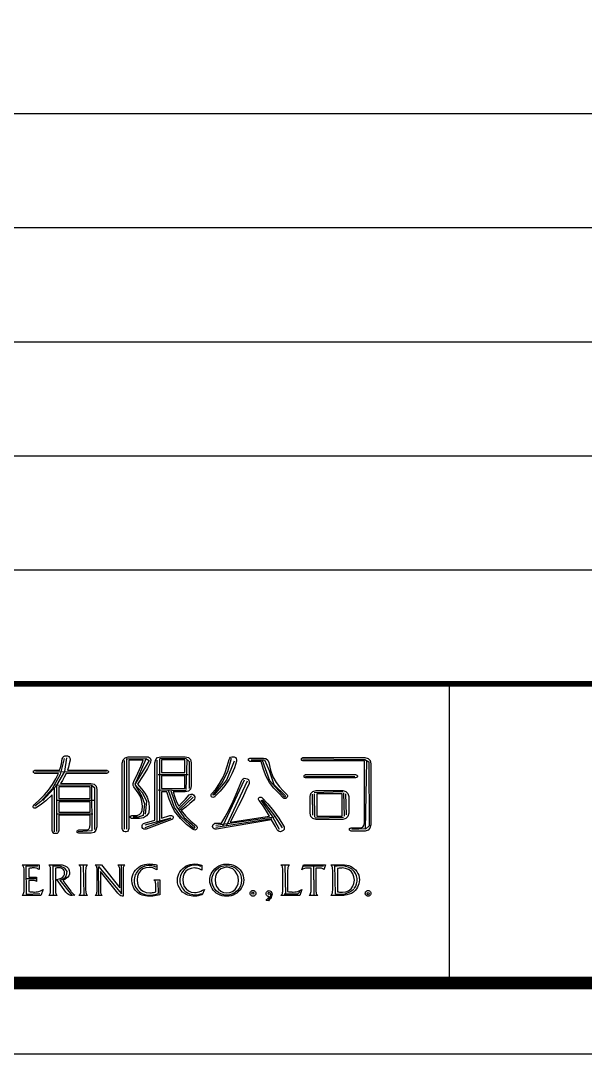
# Model space of a CAD drawing. Header units: millimetres. Extents: x -13522 to 42264, y -29520 to 1704.
# Drawn here: x 9959 to 13919, y -29520 to -22267 of the extents above; entities that cross this region are included whole.
import ezdxf
from ezdxf.enums import TextEntityAlignment as Align

# ---------------------------------------------------------------- set-up
doc = ezdxf.new("R2010")
doc.units = ezdxf.units.MM
doc.layers.add('0DataFlow-NsEquipFrame', color=30, linetype='Continuous')
doc.styles.add('TitleText', font='arial.ttf')

# ---------------------------------------------------------------- blocks, each defined once
blk = doc.blocks.new('titanlogo')
for p, q in [((-100.996, 12.259), (-101.283, 11.143)), ((-100.964, 11.35), (-100.82, 12.307)), ((-96.763, 7.308), (-96.763, 12.106)), ((-96.602, 7.288), (-96.602, 12.247)), ((-96.562, 12.227), (-95.276, 12.247)), ((-95.276, 12.207), (-96.04, 10.42)), ((-95.055, 12.106), (-96.019, 10.48)), ((-95.276, 12.247), (-95.055, 12.106)), ((-94.512, 12.146), (-94.512, 7.769)), ((-94.311, 12.247), (-94.311, 7.89)), ((-94.271, 12.287), (-92.483, 12.267)), ((-92.483, 12.267), (-92.242, 12.046)), ((-92.443, 10.078), (-92.382, 12.126)), ((-92.242, 12.046), (-92.242, 10.159)), ((-89.087, 12.066), (-89.609, 10.741)), ((-89.529, 11.343), (-89.268, 12.287)), ((-87.881, 12.166), (-86.957, 12.166)), ((-86.575, 10.681), (-87.097, 12.126)), ((-86.957, 12.166), (-86.635, 11.424)), ((-84.264, 12.227), (-79.924, 12.186)), ((-79.924, 12.186), (-79.642, 12.026)), ((-79.864, 7.308), (-79.783, 12.086)), ((-79.642, 12.026), (-79.622, 7.529)), ((-103.023, 11.318), (-98.042, 11.334)), ((-101.283, 11.143), (-101.858, 10.138)), ((-101.523, 10.377), (-100.964, 11.35)), ((-94.412, 11.142), (-92.302, 11.142)), ((-89.951, 10.52), (-89.529, 11.343)), ((-86.635, 11.424), (-86.294, 10.44)), ((-84.083, 11.022), (-80.607, 11.002)), ((-102.497, 9.309), (-101.523, 10.377)), ((-101.698, 10.218), (-101.698, 7.107)), ((-101.619, 10.409), (-99.096, 10.393)), ((-101.539, 10.329), (-101.539, 7.139)), ((-99.096, 10.393), (-98.889, 10.218)), ((-99.08, 10.313), (-99.064, 7.171)), ((-98.889, 10.218), (-98.889, 7.283)), ((-96.04, 10.42), (-95.557, 9.596)), ((-95.517, 9.858), (-96.019, 10.4)), ((-90.574, 9.677), (-89.951, 10.52)), ((-89.609, 10.741), (-90.473, 9.717)), ((-88.384, 10.741), (-89.871, 7.529)), ((-88.163, 10.661), (-89.629, 7.549)), ((-85.55, 9.536), (-86.575, 10.681)), ((-86.294, 10.44), (-85.49, 9.637)), ((-101.858, 10.138), (-102.64, 9.245)), ((-95.557, 9.596), (-95.376, 9.074)), ((-95.216, 9.255), (-95.517, 9.858)), ((-94.412, 10.058), (-92.443, 10.018)), ((-93.266, 8.813), (-93.688, 10.018)), ((-93.528, 9.998), (-93.146, 8.914)), ((-92.077, 9.634), (-93.02, 8.692)), ((-91.948, 9.542), (-92.899, 8.646)), ((-90.473, 9.717), (-90.574, 9.677)), ((-85.49, 9.637), (-85.55, 9.536)), ((-83.621, 9.757), (-83.581, 8.271)), ((-83.46, 9.878), (-81.451, 9.938)), ((-83.42, 8.151), (-83.44, 9.777)), ((-81.411, 9.837), (-81.371, 8.211)), ((-81.21, 8.312), (-81.25, 9.777)), ((-102.64, 9.245), (-103.055, 8.91)), ((-101.571, 9.34), (-98.921, 9.34)), ((-95.376, 9.074), (-95.457, 8.251)), ((-95.296, 8.352), (-95.216, 9.255)), ((-92.784, 8.151), (-93.266, 8.813)), ((-93.146, 8.914), (-92.623, 8.131)), ((-86.414, 8.231), (-87.198, 9.335)), ((-87.118, 9.356), (-86.254, 8.231)), ((-101.539, 8.383), (-99, 8.383)), ((-95.818, 8.131), (-96.16, 8.131)), ((-95.457, 8.251), (-95.818, 8.131)), ((-93.528, 8.071), (-95.356, 7.569)), ((-95.316, 7.408), (-93.528, 8.071)), ((-91.9, 7.348), (-92.784, 8.151)), ((-92.623, 8.131), (-91.84, 7.468)), ((-90.373, 7.569), (-86.274, 8.171)), ((-90.373, 7.428), (-86.434, 8.051)), ((-85.892, 7.268), (-86.414, 8.231)), ((-86.254, 8.231), (-85.711, 7.388)), ((-83.4, 8.091), (-81.411, 8.131)), ((-91.84, 7.468), (-91.9, 7.348)), ((-80.828, 7.288), (-79.843, 7.348)), ((-79.622, 7.529), (-79.864, 7.308)), ((-99.064, 7.171), (-100.022, 7.107)), ((-103.686, 4.712), (-103.664, 2.747)), ((-102.85, 4.691), (-103.686, 4.712)), ((-101.812, 4.748), (-101.775, 2.7)), ((-101.302, 4.693), (-101.807, 4.684)), ((-100.953, 4.563), (-101.302, 4.693)), ((-100.805, 4.328), (-100.953, 4.563)), ((-99.671, 4.764), (-99.634, 2.716)), ((-98.6, 4.671), (-96.994, 2.756)), ((-98.574, 2.679), (-98.6, 4.671)), ((-96.994, 2.756), (-96.994, 4.723)), ((-85.529, 4.757), (-85.491, 2.709)), ((-84.23, 4.699), (-82.825, 4.722)), ((-83.526, 4.785), (-83.488, 2.737)), ((-83.522, 4.753), (-83.485, 2.705)), ((-82.042, 4.789), (-82.005, 2.741)), ((-102.993, 3.812), (-103.664, 3.812)), ((-101.311, 3.718), (-100.492, 2.691)), ((-100.84, 4.075), (-100.805, 4.328)), ((-94.428, 3.629), (-94.42, 2.781)), ((-84.624, 2.77), (-84.444, 2.928)), ((-103.664, 2.747), (-102.708, 2.78)), ((-86.557, 2.575), (-86.707, 2.335)), ((-86.508, 2.764), (-86.557, 2.575)), ((-85.58, 2.763), (-84.624, 2.77))]:
    blk.add_line(p, q)
for points in [[(-100.868, 11.211), (-100.997, 10.952), (-101.132, 10.719), (-101.271, 10.512), (-99.137, 10.512), (-98.908, 10.457), (-98.768, 10.317), (-98.717, 10.091), (-98.717, 7.458), (-98.783, 7.22), (-98.913, 7.072), (-99.109, 7.016), (-99.988, 7.016), (-100.016, 7.029), (-100.048, 7.046), (-100.084, 7.066), (-100.088, 7.102), (-100.088, 7.141), (-100.084, 7.184), (-100.048, 7.205), (-100.016, 7.224), (-99.988, 7.24), (-99.389, 7.24), (-99.271, 7.294), (-99.2, 7.434), (-99.176, 7.66), (-99.176, 8.271), (-101.383, 8.271), (-101.383, 7.201), (-101.4, 7.126), (-101.435, 7.059), (-101.489, 6.999), (-101.571, 6.984), (-101.651, 6.984), (-101.73, 6.999), (-101.785, 7.059), (-101.822, 7.126), (-101.842, 7.201), (-101.842, 9.699), (-102.296, 9.294), (-102.689, 8.982), (-103.019, 8.763), (-103.064, 8.76), (-103.108, 8.771), (-103.153, 8.798), (-103.175, 8.834), (-103.188, 8.875), (-103.192, 8.921), (-103.168, 8.963), (-103.132, 9.002), (-103.086, 9.038), (-102.705, 9.369), (-102.376, 9.703), (-102.1, 10.04), (-101.815, 10.442), (-101.58, 10.832), (-101.395, 11.211), (-103.058, 11.211), (-103.086, 11.225), (-103.117, 11.241), (-103.153, 11.262), (-103.158, 11.297), (-103.158, 11.337), (-103.153, 11.38), (-103.117, 11.4), (-103.086, 11.417), (-103.058, 11.43), (-101.338, 11.43), (-101.264, 11.623), (-101.196, 11.888), (-101.136, 12.226), (-101.1, 12.312), (-101.042, 12.387), (-100.962, 12.449), (-100.864, 12.451), (-100.769, 12.434), (-100.678, 12.399), (-100.624, 12.326), (-100.592, 12.24), (-100.582, 12.142), (-100.645, 11.89), (-100.709, 11.653), (-100.772, 11.43), (-98.022, 11.43), (-97.98, 11.417), (-97.945, 11.4), (-97.916, 11.38), (-97.903, 11.337), (-97.903, 11.297), (-97.916, 11.262), (-97.945, 11.241), (-97.98, 11.225), (-98.022, 11.211)], [(-96.25, 8.036), (-96.278, 8.048), (-96.31, 8.065), (-96.346, 8.085), (-96.35, 8.121), (-96.35, 8.161), (-96.346, 8.204), (-96.31, 8.224), (-96.278, 8.241), (-96.25, 8.254), (-95.909, 8.254), (-95.73, 8.321), (-95.605, 8.436), (-95.533, 8.596), (-95.52, 8.92), (-95.556, 9.238), (-95.639, 9.548), (-95.765, 9.769), (-95.924, 10.006), (-96.115, 10.259), (-96.165, 10.37), (-96.168, 10.501), (-96.127, 10.651), (-95.832, 11.238), (-95.612, 11.734), (-95.466, 12.142), (-96.463, 12.142), (-96.463, 7.341), (-96.483, 7.263), (-96.52, 7.194), (-96.575, 7.133), (-96.657, 7.119), (-96.737, 7.119), (-96.816, 7.133), (-96.871, 7.194), (-96.908, 7.263), (-96.928, 7.341), (-96.928, 11.94), (-96.874, 12.169), (-96.734, 12.31), (-96.508, 12.365), (-95.114, 12.365), (-94.981, 12.284), (-94.926, 12.154), (-94.951, 11.973), (-95.171, 11.556), (-95.474, 11.052), (-95.858, 10.461), (-95.584, 10.133), (-95.358, 9.828), (-95.18, 9.548), (-95.072, 9.169), (-95.036, 8.801), (-95.074, 8.444), (-95.228, 8.232), (-95.445, 8.096), (-95.723, 8.036)], [(-92.514, 12.382), (-92.288, 12.327), (-92.148, 12.185), (-92.094, 11.956), (-92.094, 10.343), (-92.148, 10.114), (-92.288, 9.972), (-92.514, 9.917), (-93.365, 9.917), (-93.249, 9.55), (-93.119, 9.218), (-92.973, 8.921), (-92.743, 9.141), (-92.501, 9.401), (-92.246, 9.699), (-92.17, 9.735), (-92.088, 9.751), (-91.999, 9.75), (-91.934, 9.699), (-91.879, 9.637), (-91.836, 9.564), (-91.846, 9.485), (-91.874, 9.41), (-91.921, 9.341), (-92.187, 9.095), (-92.481, 8.852), (-92.8, 8.612), (-92.489, 8.228), (-92.133, 7.865), (-91.73, 7.526), (-91.699, 7.479), (-91.68, 7.429), (-91.674, 7.374), (-91.699, 7.322), (-91.736, 7.277), (-91.786, 7.24), (-91.84, 7.234), (-91.898, 7.245), (-91.96, 7.274), (-92.423, 7.618), (-92.856, 8.048), (-93.259, 8.562), (-93.464, 8.962), (-93.645, 9.413), (-93.803, 9.917), (-94.178, 9.917), (-94.178, 8.069), (-93.595, 8.254), (-93.542, 8.259), (-93.488, 8.254), (-93.433, 8.237), (-93.394, 8.2), (-93.368, 8.155), (-93.355, 8.103), (-93.377, 8.05), (-93.409, 8.005), (-93.449, 7.968), (-95.259, 7.29), (-95.34, 7.288), (-95.418, 7.305), (-95.494, 7.341), (-95.529, 7.41), (-95.546, 7.483), (-95.545, 7.56), (-95.504, 7.63), (-95.45, 7.686), (-95.382, 7.727), (-94.637, 7.934), (-94.637, 11.956), (-94.586, 12.185), (-94.448, 12.327), (-94.223, 12.382)], [(-89.441, 10.802), (-89.73, 10.373), (-90.059, 9.966), (-90.428, 9.581), (-90.469, 9.553), (-90.519, 9.536), (-90.579, 9.531), (-90.622, 9.548), (-90.661, 9.576), (-90.696, 9.615), (-90.7, 9.669), (-90.691, 9.719), (-90.668, 9.766), (-90.37, 10.112), (-90.105, 10.491), (-89.872, 10.904), (-89.722, 11.281), (-89.579, 11.71), (-89.441, 12.191), (-89.395, 12.275), (-89.332, 12.338), (-89.251, 12.382), (-89.162, 12.384), (-89.077, 12.367), (-88.994, 12.332), (-88.942, 12.248), (-88.914, 12.162), (-88.91, 12.074), (-89.066, 11.609), (-89.243, 11.185)], [(-94.178, 12.158), (-94.178, 11.262), (-92.553, 11.262), (-92.553, 12.158)], [(-87.979, 12.057), (-88.007, 12.07), (-88.039, 12.087), (-88.075, 12.107), (-88.08, 12.143), (-88.08, 12.183), (-88.075, 12.226), (-88.039, 12.247), (-88.007, 12.265), (-87.979, 12.281), (-87.033, 12.281), (-86.859, 12.247), (-86.732, 12.144), (-86.652, 11.973), (-86.538, 11.446), (-86.363, 10.975), (-86.126, 10.561), (-85.907, 10.277), (-85.668, 10.006), (-85.409, 9.75), (-85.371, 9.703), (-85.349, 9.652), (-85.341, 9.598), (-85.365, 9.538), (-85.401, 9.491), (-85.448, 9.458), (-85.509, 9.446), (-85.567, 9.453), (-85.621, 9.48), (-85.96, 9.825), (-86.291, 10.185), (-86.612, 10.561), (-86.839, 10.994), (-87.033, 11.493), (-87.196, 12.057)], [(-79.912, 12.315), (-79.683, 12.26), (-79.543, 12.118), (-79.491, 11.889), (-79.491, 7.609), (-79.557, 7.371), (-79.688, 7.224), (-79.884, 7.168), (-80.886, 7.168), (-80.914, 7.18), (-80.946, 7.197), (-80.981, 7.217), (-80.987, 7.256), (-80.987, 7.297), (-80.981, 7.341), (-80.946, 7.361), (-80.914, 7.378), (-80.886, 7.391), (-80.192, 7.391), (-80.058, 7.438), (-79.978, 7.556), (-79.951, 7.744), (-79.951, 12.091), (-84.264, 12.091), (-84.295, 12.104), (-84.326, 12.121), (-84.359, 12.142), (-84.367, 12.177), (-84.367, 12.216), (-84.359, 12.259), (-84.326, 12.283), (-84.295, 12.301), (-84.264, 12.315)], [(-94.178, 11.037), (-94.178, 10.142), (-92.553, 10.142), (-92.553, 11.037)], [(-80.562, 11.122), (-80.519, 11.109), (-80.482, 11.092), (-80.449, 11.072), (-80.437, 11.029), (-80.437, 10.989), (-80.449, 10.953), (-80.482, 10.933), (-80.519, 10.916), (-80.562, 10.904), (-84.079, 10.904), (-84.107, 10.916), (-84.139, 10.933), (-84.174, 10.953), (-84.18, 10.989), (-84.18, 11.029), (-84.174, 11.072), (-84.139, 11.092), (-84.107, 11.109), (-84.079, 11.122)], [(-99.176, 10.275), (-101.383, 10.275), (-101.383, 9.441), (-99.176, 9.441)], [(-90.332, 7.29), (-90.411, 7.298), (-90.484, 7.32), (-90.55, 7.358), (-90.577, 7.425), (-90.59, 7.492), (-90.589, 7.56), (-90.547, 7.621), (-90.493, 7.671), (-90.428, 7.711), (-89.979, 7.727), (-89.706, 8.16), (-89.429, 8.671), (-89.148, 9.259), (-88.862, 9.925), (-88.573, 10.668), (-88.521, 10.75), (-88.454, 10.818), (-88.371, 10.87), (-88.268, 10.861), (-88.172, 10.832), (-88.086, 10.786), (-88.044, 10.703), (-88.021, 10.612), (-88.019, 10.512), (-88.254, 10.007), (-88.507, 9.483), (-88.778, 8.941), (-89.067, 8.38), (-89.374, 7.8), (-86.612, 8.204), (-86.82, 8.567), (-87.059, 8.935), (-87.329, 9.307), (-87.357, 9.344), (-87.374, 9.389), (-87.38, 9.441), (-87.36, 9.485), (-87.33, 9.521), (-87.29, 9.548), (-87.242, 9.553), (-87.196, 9.548), (-87.151, 9.531), (-86.731, 9.068), (-86.334, 8.583), (-85.96, 8.074), (-85.61, 7.542), (-85.577, 7.453), (-85.568, 7.363), (-85.582, 7.274), (-85.652, 7.201), (-85.734, 7.149), (-85.828, 7.117), (-85.92, 7.138), (-86.001, 7.179), (-86.069, 7.24), (-86.185, 7.476), (-86.316, 7.713), (-86.461, 7.951)], [(-81.463, 10.001), (-81.238, 9.947), (-81.1, 9.807), (-81.048, 9.581), (-81.048, 8.41), (-81.1, 8.182), (-81.238, 8.04), (-81.463, 7.985), (-83.334, 7.985), (-83.56, 8.04), (-83.7, 8.182), (-83.754, 8.41), (-83.754, 9.581), (-83.7, 9.807), (-83.56, 9.947), (-83.334, 10.001)], [(-83.295, 9.783), (-83.295, 8.204), (-81.508, 8.204), (-81.508, 9.783)], [(-99.176, 9.223), (-101.383, 9.223), (-101.383, 8.495), (-99.176, 8.495)], [(-103.946, 2.643), (-103.905, 2.686), (-103.873, 2.733), (-103.849, 2.784), (-103.832, 2.846), (-103.822, 2.926), (-103.819, 3.026), (-103.819, 4.421), (-103.822, 4.521), (-103.832, 4.601), (-103.849, 4.662), (-103.873, 4.712), (-103.905, 4.758), (-103.946, 4.801), (-102.764, 4.801), (-102.764, 4.462), (-102.819, 4.499), (-102.877, 4.53), (-102.938, 4.552), (-103.005, 4.567), (-103.078, 4.577), (-103.157, 4.58), (-103.201, 4.579), (-103.249, 4.576), (-103.3, 4.57), (-103.355, 4.562), (-103.415, 4.552), (-103.479, 4.54), (-103.479, 3.931), (-102.95, 3.931), (-102.95, 3.617), (-102.978, 3.643), (-103.012, 3.664), (-103.051, 3.678), (-103.105, 3.688), (-103.183, 3.694), (-103.284, 3.696), (-103.479, 3.696), (-103.479, 2.923), (-103.399, 2.911), (-103.325, 2.902), (-103.256, 2.895), (-103.193, 2.89), (-103.136, 2.887), (-103.084, 2.886), (-102.976, 2.89), (-102.873, 2.905), (-102.773, 2.93), (-102.676, 2.965), (-102.581, 3.01), (-102.486, 3.066), (-102.637, 2.643)], [(-101.621, 3.026), (-101.618, 2.926), (-101.608, 2.846), (-101.592, 2.784), (-101.568, 2.733), (-101.536, 2.686), (-101.493, 2.643), (-102.085, 2.643), (-102.044, 2.686), (-102.011, 2.733), (-101.988, 2.784), (-101.971, 2.846), (-101.961, 2.926), (-101.958, 3.026), (-101.958, 4.421), (-101.961, 4.521), (-101.971, 4.601), (-101.988, 4.662), (-102.011, 4.712), (-102.044, 4.758), (-102.085, 4.801), (-101.338, 4.801), (-101.138, 4.784), (-100.966, 4.733), (-100.822, 4.648), (-100.713, 4.537), (-100.647, 4.405), (-100.625, 4.252), (-100.638, 4.139), (-100.677, 4.035), (-100.743, 3.94), (-100.836, 3.854), (-100.958, 3.774), (-101.11, 3.703), (-100.549, 2.955), (-100.513, 2.91), (-100.474, 2.863), (-100.429, 2.814), (-100.38, 2.764), (-100.327, 2.712), (-100.269, 2.659), (-100.437, 2.643), (-100.463, 2.643), (-100.541, 2.65), (-100.618, 2.671), (-100.693, 2.705), (-100.764, 2.752), (-100.827, 2.809), (-100.883, 2.876), (-101.526, 3.763), (-101.352, 3.811), (-101.212, 3.869), (-101.106, 3.937), (-101.032, 4.019), (-100.988, 4.114), (-100.973, 4.224), (-100.985, 4.326), (-101.024, 4.415), (-101.087, 4.49), (-101.171, 4.547), (-101.271, 4.581), (-101.386, 4.592), (-101.416, 4.592), (-101.45, 4.589), (-101.487, 4.585), (-101.528, 4.58), (-101.573, 4.573), (-101.621, 4.564)], [(-99.498, 3.026), (-99.495, 2.926), (-99.486, 2.846), (-99.47, 2.784), (-99.446, 2.733), (-99.413, 2.686), (-99.371, 2.643), (-99.963, 2.643), (-99.921, 2.686), (-99.888, 2.733), (-99.864, 2.784), (-99.848, 2.846), (-99.839, 2.926), (-99.836, 3.026), (-99.836, 4.421), (-99.839, 4.521), (-99.848, 4.601), (-99.864, 4.662), (-99.888, 4.712), (-99.921, 4.758), (-99.963, 4.801), (-99.371, 4.801), (-99.413, 4.758), (-99.446, 4.712), (-99.47, 4.662), (-99.486, 4.601), (-99.495, 4.521), (-99.498, 4.421)], [(-96.747, 4.801), (-96.789, 4.758), (-96.822, 4.712), (-96.846, 4.662), (-96.862, 4.601), (-96.871, 4.521), (-96.874, 4.421), (-96.874, 2.593), (-96.949, 2.603), (-97.02, 2.627), (-97.09, 2.666), (-97.163, 2.727), (-97.248, 2.816), (-97.345, 2.932), (-98.459, 4.336), (-98.459, 3.026), (-98.456, 2.923), (-98.447, 2.841), (-98.431, 2.78), (-98.408, 2.731), (-98.376, 2.685), (-98.335, 2.643), (-98.824, 2.643), (-98.783, 2.686), (-98.75, 2.733), (-98.726, 2.784), (-98.71, 2.846), (-98.7, 2.926), (-98.697, 3.026), (-98.697, 4.421), (-98.7, 4.521), (-98.71, 4.601), (-98.726, 4.662), (-98.75, 4.712), (-98.783, 4.758), (-98.824, 4.801), (-98.386, 4.801), (-97.109, 3.181), (-97.109, 4.421), (-97.112, 4.521), (-97.122, 4.601), (-97.138, 4.662), (-97.162, 4.712), (-97.195, 4.758), (-97.236, 4.801)], [(-94.501, 4.444), (-94.594, 4.499), (-94.686, 4.543), (-94.776, 4.576), (-94.867, 4.6), (-94.96, 4.614), (-95.054, 4.619), (-95.288, 4.592), (-95.489, 4.511), (-95.658, 4.376), (-95.786, 4.197), (-95.863, 3.983), (-95.888, 3.734), (-95.861, 3.475), (-95.781, 3.255), (-95.648, 3.074), (-95.47, 2.939), (-95.253, 2.858), (-95, 2.831), (-94.935, 2.833), (-94.869, 2.839), (-94.8, 2.849), (-94.729, 2.863), (-94.656, 2.881), (-94.58, 2.904), (-94.58, 3.359), (-94.583, 3.458), (-94.593, 3.539), (-94.609, 3.6), (-94.632, 3.65), (-94.665, 3.696), (-94.707, 3.738), (-94.286, 3.738), (-94.286, 2.688), (-94.423, 2.659), (-94.553, 2.635), (-94.676, 2.616), (-94.792, 2.602), (-94.903, 2.594), (-95.009, 2.592), (-95.154, 2.597), (-95.29, 2.612), (-95.415, 2.636), (-95.532, 2.671), (-95.641, 2.716), (-95.743, 2.77), (-95.893, 2.878), (-96.019, 3.01), (-96.122, 3.164), (-96.198, 3.335), (-96.244, 3.516), (-96.259, 3.706), (-96.249, 3.863), (-96.216, 4.015), (-96.163, 4.162), (-96.089, 4.3), (-95.996, 4.428), (-95.883, 4.546), (-95.767, 4.639), (-95.641, 4.716), (-95.504, 4.776), (-95.357, 4.819), (-95.202, 4.845), (-95.039, 4.854), (-94.962, 4.852), (-94.879, 4.846), (-94.792, 4.837), (-94.7, 4.824), (-94.603, 4.808), (-94.501, 4.787)], [(-91.17, 3.076), (-91.332, 2.688), (-91.432, 2.658), (-91.527, 2.633), (-91.618, 2.613), (-91.706, 2.6), (-91.79, 2.591), (-91.872, 2.589), (-91.992, 2.594), (-92.109, 2.609), (-92.224, 2.635), (-92.336, 2.671), (-92.443, 2.717), (-92.547, 2.774), (-92.697, 2.882), (-92.822, 3.014), (-92.924, 3.17), (-93, 3.343), (-93.045, 3.528), (-93.06, 3.724), (-93.049, 3.874), (-93.016, 4.021), (-92.962, 4.165), (-92.887, 4.303), (-92.795, 4.43), (-92.684, 4.546), (-92.569, 4.638), (-92.444, 4.715), (-92.308, 4.775), (-92.164, 4.819), (-92.014, 4.845), (-91.857, 4.854), (-91.78, 4.851), (-91.701, 4.844), (-91.619, 4.832), (-91.533, 4.816), (-91.444, 4.795), (-91.351, 4.768), (-91.351, 4.422), (-91.446, 4.469), (-91.539, 4.508), (-91.627, 4.537), (-91.714, 4.558), (-91.799, 4.57), (-91.882, 4.574), (-92.107, 4.549), (-92.301, 4.475), (-92.462, 4.35), (-92.583, 4.185), (-92.656, 3.987), (-92.681, 3.757), (-92.655, 3.504), (-92.58, 3.286), (-92.455, 3.102), (-92.288, 2.963), (-92.09, 2.88), (-91.86, 2.853), (-91.758, 2.859), (-91.651, 2.877), (-91.54, 2.908), (-91.423, 2.951), (-91.3, 3.007)], [(-89.604, 2.592), (-89.766, 2.601), (-89.921, 2.627), (-90.07, 2.671), (-90.208, 2.731), (-90.333, 2.807), (-90.445, 2.898), (-90.546, 3.008), (-90.631, 3.13), (-90.699, 3.264), (-90.749, 3.406), (-90.778, 3.554), (-90.788, 3.706), (-90.782, 3.826), (-90.763, 3.943), (-90.731, 4.058), (-90.688, 4.17), (-90.633, 4.276), (-90.566, 4.376), (-90.444, 4.517), (-90.305, 4.634), (-90.147, 4.728), (-89.976, 4.796), (-89.795, 4.837), (-89.604, 4.85), (-89.44, 4.842), (-89.284, 4.816), (-89.134, 4.772), (-88.996, 4.712), (-88.871, 4.637), (-88.759, 4.546), (-88.656, 4.436), (-88.571, 4.313), (-88.503, 4.179), (-88.454, 4.034), (-88.424, 3.881), (-88.414, 3.721), (-88.426, 3.572), (-88.459, 3.425), (-88.514, 3.28), (-88.589, 3.141), (-88.682, 3.014), (-88.794, 2.898), (-88.906, 2.805), (-89.029, 2.729), (-89.162, 2.669), (-89.303, 2.626), (-89.45, 2.6)], [(-89.592, 4.622), (-89.818, 4.594), (-90.016, 4.512), (-90.186, 4.375), (-90.316, 4.195), (-90.394, 3.985), (-90.42, 3.744), (-90.394, 3.495), (-90.317, 3.276), (-90.189, 3.086), (-90.021, 2.941), (-89.829, 2.854), (-89.611, 2.825), (-89.385, 2.852), (-89.188, 2.935), (-89.018, 3.072), (-88.888, 3.253), (-88.81, 3.464), (-88.784, 3.705), (-88.81, 3.954), (-88.887, 4.173), (-89.016, 4.362), (-89.183, 4.506), (-89.375, 4.593)], [(-85.797, 2.643), (-85.756, 2.686), (-85.723, 2.733), (-85.699, 2.784), (-85.683, 2.846), (-85.673, 2.926), (-85.67, 3.026), (-85.67, 4.421), (-85.673, 4.521), (-85.683, 4.601), (-85.699, 4.662), (-85.723, 4.712), (-85.756, 4.758), (-85.797, 4.801), (-85.205, 4.801), (-85.247, 4.758), (-85.28, 4.712), (-85.304, 4.662), (-85.32, 4.601), (-85.329, 4.521), (-85.332, 4.421), (-85.332, 2.923), (-85.251, 2.911), (-85.176, 2.902), (-85.107, 2.895), (-85.044, 2.89), (-84.986, 2.887), (-84.935, 2.886), (-84.828, 2.89), (-84.724, 2.905), (-84.624, 2.93), (-84.526, 2.965), (-84.431, 3.01), (-84.337, 3.066), (-84.487, 2.643)], [(-83.35, 3.026), (-83.347, 2.926), (-83.337, 2.846), (-83.32, 2.784), (-83.296, 2.733), (-83.264, 2.686), (-83.223, 2.643), (-83.814, 2.643), (-83.772, 2.686), (-83.739, 2.733), (-83.716, 2.784), (-83.7, 2.846), (-83.69, 2.926), (-83.687, 3.026), (-83.687, 4.565), (-83.861, 4.565), (-83.974, 4.561), (-84.071, 4.552), (-84.153, 4.537), (-84.223, 4.514), (-84.282, 4.484), (-84.332, 4.446), (-84.225, 4.801), (-82.682, 4.801), (-82.783, 4.453), (-82.818, 4.488), (-82.861, 4.516), (-82.909, 4.538), (-82.966, 4.553), (-83.032, 4.562), (-83.108, 4.565), (-83.35, 4.565)], [(-82.296, 2.643), (-82.255, 2.685), (-82.223, 2.731), (-82.2, 2.78), (-82.185, 2.841), (-82.176, 2.923), (-82.172, 3.026), (-82.172, 4.421), (-82.176, 4.524), (-82.185, 4.606), (-82.2, 4.666), (-82.223, 4.715), (-82.255, 4.759), (-82.296, 4.801), (-81.545, 4.801), (-81.354, 4.794), (-81.188, 4.774), (-81.045, 4.742), (-80.916, 4.694), (-80.795, 4.63), (-80.68, 4.549), (-80.565, 4.444), (-80.471, 4.327), (-80.397, 4.199), (-80.345, 4.061), (-80.313, 3.912), (-80.302, 3.754), (-80.31, 3.609), (-80.334, 3.472), (-80.373, 3.342), (-80.428, 3.22), (-80.498, 3.105), (-80.585, 2.999), (-80.708, 2.885), (-80.848, 2.795), (-81.005, 2.727), (-81.186, 2.68), (-81.4, 2.653), (-81.647, 2.643)], [(-81.832, 2.904), (-81.757, 2.893), (-81.689, 2.884), (-81.628, 2.877), (-81.574, 2.872), (-81.525, 2.869), (-81.481, 2.868), (-81.255, 2.896), (-81.056, 2.977), (-80.886, 3.111), (-80.756, 3.288), (-80.678, 3.493), (-80.652, 3.727), (-80.678, 3.965), (-80.755, 4.17), (-80.884, 4.341), (-81.057, 4.47), (-81.264, 4.548), (-81.504, 4.574), (-81.558, 4.572), (-81.611, 4.569), (-81.666, 4.563), (-81.721, 4.554), (-81.776, 4.543), (-81.832, 4.529)], [(-87.957, 2.795), (-87.951, 2.848), (-87.932, 2.894), (-87.9, 2.935), (-87.859, 2.967), (-87.812, 2.986), (-87.76, 2.993), (-87.709, 2.986), (-87.662, 2.967), (-87.621, 2.935), (-87.589, 2.894), (-87.569, 2.848), (-87.563, 2.795), (-87.569, 2.744), (-87.589, 2.698), (-87.621, 2.656), (-87.662, 2.624), (-87.709, 2.605), (-87.76, 2.598), (-87.812, 2.605), (-87.859, 2.624), (-87.9, 2.656), (-87.932, 2.698), (-87.951, 2.744)], [(-86.646, 2.573), (-86.701, 2.585), (-86.747, 2.606), (-86.785, 2.637), (-86.812, 2.675), (-86.829, 2.72), (-86.834, 2.77), (-86.828, 2.828), (-86.808, 2.88), (-86.775, 2.926), (-86.732, 2.961), (-86.684, 2.982), (-86.631, 2.989), (-86.575, 2.982), (-86.526, 2.959), (-86.484, 2.921), (-86.453, 2.871), (-86.434, 2.811), (-86.427, 2.741), (-86.434, 2.666), (-86.456, 2.59), (-86.492, 2.512), (-86.541, 2.433), (-86.604, 2.354), (-86.679, 2.276), (-86.834, 2.293), (-86.785, 2.352), (-86.743, 2.405), (-86.708, 2.453), (-86.681, 2.497), (-86.66, 2.537)], [(-79.885, 2.795), (-79.879, 2.848), (-79.86, 2.894), (-79.828, 2.935), (-79.787, 2.967), (-79.74, 2.986), (-79.688, 2.993), (-79.637, 2.986), (-79.591, 2.967), (-79.549, 2.935), (-79.517, 2.894), (-79.498, 2.848), (-79.491, 2.795), (-79.498, 2.744), (-79.517, 2.698), (-79.549, 2.656), (-79.591, 2.624), (-79.637, 2.605), (-79.688, 2.598), (-79.74, 2.605), (-79.787, 2.624), (-79.828, 2.656), (-79.86, 2.698), (-79.879, 2.744)]]:
    blk.add_lwpolyline(points, close=True)
for centre, radius in [((-89.602, 3.713), 1.042), ((-87.766, 2.809), 0.0715), ((-86.627, 2.794), 0.0799), ((-79.682, 2.777), 0.0799)]:
    blk.add_circle(centre, radius)
for centre, radius, start, end in [((-95.032, 3.678), 1.066, 63.08256, 150.40196), ((-91.841, 3.733), 1.044, 64.2438, 150.89605), ((-81.593, 3.389), 1.346, 54.63801, 108.0909), ((-81.432, 3.737), 0.977, 322.1521, 49.27876), ((-101.358, 4.356), 0.614, 275.27989, 329.06752), ((-95.092, 3.691), 1.01, 149.93902, 251.00977), ((-91.886, 3.727), 1.01, 149.93902, 251.00977), ((-81.646, 4.138), 1.412, 256.62884, 312.62382), ((-94.982, 4.126), 1.46, 253.14755, 292.96463), ((-91.793, 4.022), 1.322, 252.09267, 289.46898)]:
    blk.add_arc(centre, radius, start, end)
blk = doc.blocks.new('equiplist.2017')
for p, q in [((25, 66), (415, 66)), ((25, 58), (415, 58)), ((25, 50), (415, 50)), ((25, 42), (415, 42)), ((25, 34), (415, 34)), ((25, 26), (415, 26)), ((127, 26), (127, 5))]:
    blk.add_line(p, q)
blk.add_lwpolyline([(0, 0), (0, 297), (420, 297), (420, 0)], close=True)
at = {"const_width": 0.9}
blk.add_lwpolyline([(25, 5), (25, 292), (415, 292), (415, 5)], close=True, dxfattribs=at)
at = {"const_width": 0.4}
blk.add_lwpolyline([(25, 26), (415, 26)], dxfattribs=at)
blk.add_blockref('titanlogo', (201, 8.5))
at = {"style": 'TitleText'}
for tag, height, p in [('PROJECT2L1', 2.75, (267, 22)), ('DwgNo', 2.75, (362, 22.5)), ('PROJECT1', 2.75, (267, 19.5)), ('PROJECT2L2', 2.75, (267, 17)), ('UNITNAME', 2.75, (267, 9)), ('SPECI', 3, (341.348, 9.142))]:
    blk.add_attdef(tag, text='', height=height, dxfattribs=at).set_placement(p, align=Align.MIDDLE_CENTER)
at = {"style": 'TitleText', "width": 0.8}
for tag, p in [('VER', (410.163, 21.665)), ('P', (406.5, 16.9)), ('PT', (406.5, 9.737))]:
    blk.add_attdef(tag, text='', height=2.5, dxfattribs=at).set_placement(p, align=Align.MIDDLE_CENTER)

msp = doc.modelspace()

# ---------------------------------------------------------------- block references
at = {"layer": '0DataFlow-NsEquipFrame', "xscale": 100, "yscale": 100, "zscale": 100}
msp.add_blockref('equiplist.2017', (264.3, -29519.6), dxfattribs=at)

doc.saveas('drawing.dxf')
